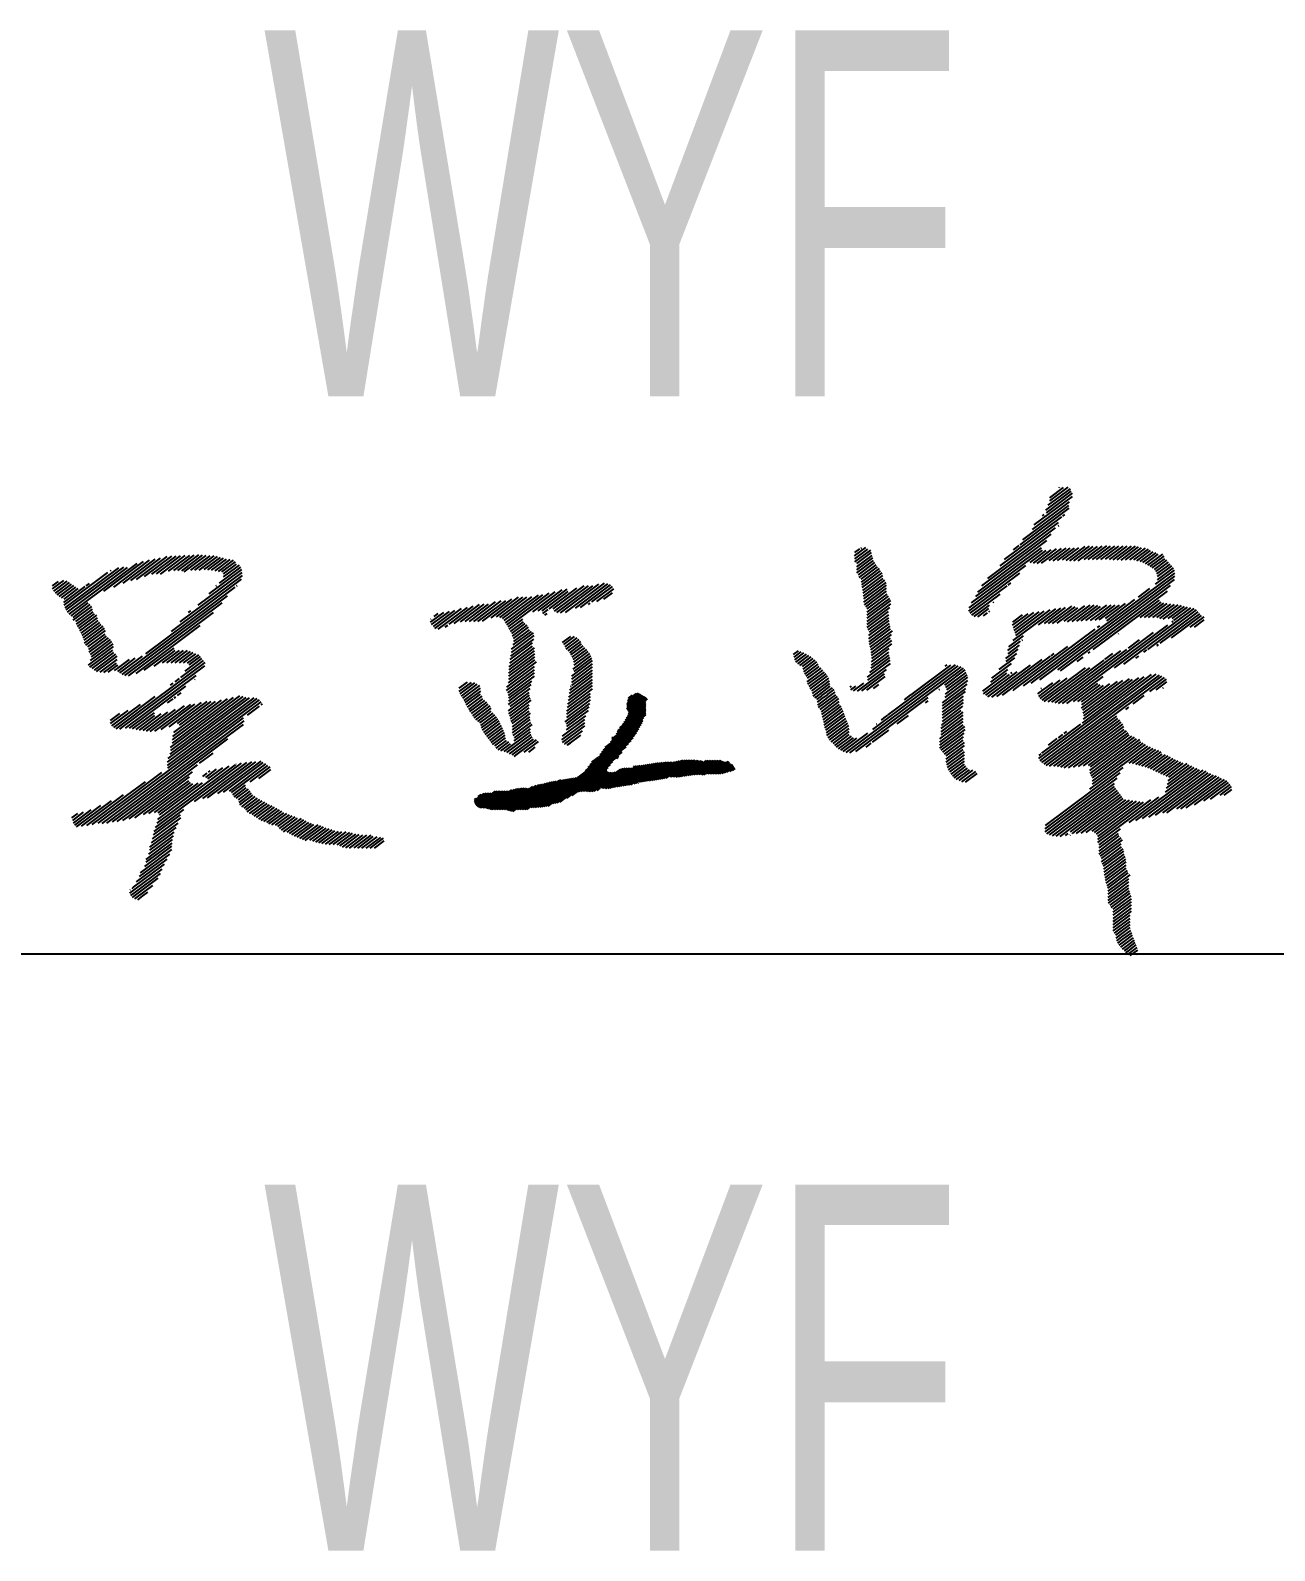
# Model space of a CAD drawing. Header units: millimetres. Extents: x -67 to 528, y -158 to 263.
# Drawn here: x 484.89 to 489.43, y 24.06 to 29.61 of the extents above; entities that cross this region are included whole.
import ezdxf

# ---------------------------------------------------------------- set-up
doc = ezdxf.new("R2010")
doc.units = ezdxf.units.MM
doc.styles.add('Arial Narrow', font='ARIALN.TTF', dxfattribs={"height": 0.2})

# ---------------------------------------------------------------- blocks, each defined once
blk = doc.blocks.new('Unknown-251777343-6200')
at = {"color": 7, "linetype": 'Continuous'}
blk.add_line((433.9535, 26.2356), (513.1357, 26.2356), dxfattribs=at)
blk = doc.blocks.new('Unknown-251777343-6202')
at = {"color": 3, "linetype": 'Continuous'}
for p, q in [((488.597, 27.8553), (488.6894, 27.9242)), ((488.6047, 27.8725), (488.6863, 27.9333)), ((488.6115, 27.9003), (488.6614, 27.9375)), ((488.6117, 27.889), (488.678, 27.9385)), ((488.645, 27.9367), (488.6471, 27.9382)), ((488.5026, 27.728), (488.6821, 27.8618)), ((488.5125, 27.7468), (488.681, 27.8724)), ((488.548, 27.7846), (488.6826, 27.885)), ((488.5545, 27.8009), (488.6935, 27.9044)), ((488.599, 27.8454), (488.6941, 27.9163)), ((488.4301, 27.6512), (488.6434, 27.8102)), ((488.4459, 27.6744), (488.6552, 27.8303)), ((488.5846, 27.8347), (488.5909, 27.8394)), ((488.6585, 27.8328), (488.6662, 27.8385)), ((488.3635, 27.5788), (488.616, 27.767)), ((488.3846, 27.6059), (488.6325, 27.7906)), ((488.6417, 27.7975), (488.6442, 27.7994)), ((487.8981, 27.6876), (487.939, 27.7181)), ((487.8989, 27.6769), (487.9463, 27.7121)), ((487.8997, 27.6661), (487.9578, 27.7093)), ((487.8999, 27.7004), (487.9175, 27.7135)), ((487.9066, 27.6598), (487.9603, 27.6998)), ((487.9208, 27.716), (487.9234, 27.7179)), ((488.3259, 27.5166), (488.5844, 27.7092)), ((488.3414, 27.5396), (488.5805, 27.7177)), ((488.348, 27.5559), (488.6002, 27.7438)), ((488.4789, 27.7104), (488.4992, 27.7255)), ((488.539, 27.664), (488.5977, 27.7078)), ((488.5514, 27.6619), (488.6168, 27.7106)), ((488.5651, 27.6607), (488.6359, 27.7135)), ((488.5811, 27.6613), (488.6534, 27.7151)), ((488.6092, 27.6708), (488.6705, 27.7165)), ((488.624, 27.6704), (488.6858, 27.7165)), ((488.6397, 27.6707), (488.7011, 27.7165)), ((488.658, 27.673), (488.7169, 27.7169)), ((488.6713, 27.6715), (488.7399, 27.7226)), ((488.6845, 27.6699), (488.7557, 27.723)), ((488.6989, 27.6693), (488.7701, 27.7224)), ((488.7153, 27.6701), (488.7853, 27.7223)), ((488.7361, 27.6742), (488.802, 27.7233)), ((488.7514, 27.6742), (488.8194, 27.7249)), ((488.7666, 27.6742), (488.8334, 27.7239)), ((488.7819, 27.6742), (488.8481, 27.7235)), ((488.7972, 27.6742), (488.8634, 27.7235)), ((488.8148, 27.676), (488.8787, 27.7235)), ((488.8288, 27.6749), (488.894, 27.7235)), ((488.8427, 27.6739), (488.9093, 27.7235)), ((488.8568, 27.673), (488.9246, 27.7235)), ((488.8717, 27.6728), (488.9356, 27.7204)), ((488.8876, 27.6732), (488.9463, 27.717)), ((488.9037, 27.6738), (488.9608, 27.7164)), ((488.9181, 27.6732), (488.9711, 27.7127)), ((488.9295, 27.6703), (488.9789, 27.7071)), ((488.941, 27.6674), (488.9885, 27.7029)), ((488.9512, 27.6637), (488.9993, 27.6995)), ((485.0155, 27.4987), (485.2114, 27.6447)), ((485.0197, 27.4904), (485.2295, 27.6468)), ((485.0246, 27.4827), (485.2438, 27.646)), ((485.0304, 27.4756), (485.2783, 27.6603)), ((485.1571, 27.5587), (485.3024, 27.6669)), ((485.1932, 27.5742), (485.3242, 27.6718)), ((485.2278, 27.5885), (485.3444, 27.6754)), ((485.2555, 27.5978), (485.3645, 27.679)), ((485.2761, 27.6018), (485.3888, 27.6858)), ((485.3061, 27.6127), (485.4053, 27.6866)), ((485.3322, 27.6208), (485.4209, 27.6869)), ((485.3498, 27.6225), (485.4375, 27.6879)), ((485.3638, 27.6216), (485.4541, 27.6888)), ((485.3937, 27.6325), (485.4706, 27.6898)), ((485.4124, 27.635), (485.4872, 27.6907)), ((485.4273, 27.6347), (485.5037, 27.6917)), ((485.4413, 27.6338), (485.5177, 27.6907)), ((485.4507, 27.6293), (485.5312, 27.6893)), ((485.4741, 27.6354), (485.5454, 27.6885)), ((485.4894, 27.6354), (485.5605, 27.6884)), ((485.5047, 27.6354), (485.5722, 27.6857)), ((485.5235, 27.638), (485.5827, 27.6822)), ((485.537, 27.6367), (485.5937, 27.679)), ((485.5504, 27.6353), (485.6054, 27.6763)), ((485.5633, 27.6336), (485.6187, 27.6748)), ((485.5758, 27.6315), (485.6301, 27.672)), ((485.5792, 27.5884), (485.6572, 27.6465)), ((485.5883, 27.6294), (485.6381, 27.6665)), ((485.594, 27.6109), (485.6524, 27.6544)), ((485.5945, 27.6226), (485.6412, 27.6574)), ((487.9066, 27.6484), (487.9621, 27.6898)), ((487.9066, 27.637), (487.9646, 27.6802)), ((487.9066, 27.6256), (487.968, 27.6713)), ((487.913, 27.619), (487.9727, 27.6635)), ((487.915, 27.6091), (487.9775, 27.6557)), ((487.9219, 27.6028), (487.9823, 27.6478)), ((487.9233, 27.5925), (487.9889, 27.6414)), ((488.3163, 27.4981), (488.5243, 27.6531)), ((488.9606, 27.6593), (489.0075, 27.6942)), ((488.9691, 27.6542), (489.0234, 27.6947)), ((488.9775, 27.6491), (489.0289, 27.6874)), ((488.9856, 27.6438), (489.0308, 27.6774)), ((488.9931, 27.638), (489.0388, 27.672)), ((488.9984, 27.6305), (489.045, 27.6652)), ((489.0021, 27.6219), (489.0507, 27.6581)), ((489.0041, 27.6006), (489.0624, 27.644)), ((489.0043, 27.6121), (489.057, 27.6514)), ((484.9698, 27.5785), (484.9913, 27.5946)), ((484.9699, 27.5672), (485.0106, 27.5976)), ((484.9742, 27.559), (485.0234, 27.5957)), ((484.9804, 27.5523), (485.0313, 27.5902)), ((484.9861, 27.5452), (485.0393, 27.5848)), ((485.0122, 27.5076), (485.1722, 27.6269)), ((485.0928, 27.5791), (485.1041, 27.5875)), ((485.1809, 27.6333), (485.1837, 27.6354)), ((485.4037, 27.4121), (485.6592, 27.6025)), ((485.4354, 27.4471), (485.6629, 27.6166)), ((485.5017, 27.5079), (485.6624, 27.6277)), ((485.5414, 27.5489), (485.6611, 27.6381)), ((486.8247, 27.48), (486.9645, 27.5842)), ((486.8422, 27.4817), (486.985, 27.5881)), ((486.8787, 27.4975), (486.9974, 27.586)), ((487.9248, 27.5822), (487.9932, 27.6332)), ((487.9263, 27.572), (487.9991, 27.6262)), ((487.9279, 27.5617), (488.0017, 27.6168)), ((487.9294, 27.5515), (488.0024, 27.6059)), ((487.9309, 27.5412), (488.0086, 27.5991)), ((487.9325, 27.531), (488.0131, 27.5911)), ((488.3161, 27.4866), (488.5014, 27.6246)), ((488.4588, 27.5815), (488.4691, 27.5892)), ((488.5152, 27.2134), (489.0677, 27.6252)), ((488.5428, 27.2227), (489.0677, 27.6138)), ((488.5753, 27.2355), (489.0667, 27.6017)), ((488.9975, 27.5843), (489.0661, 27.6354)), ((484.9937, 27.5394), (485.0472, 27.5792)), ((485.003, 27.535), (485.055, 27.5737)), ((485.0109, 27.5181), (485.0887, 27.5761)), ((485.0123, 27.5305), (485.0638, 27.5689)), ((485.224, 27.2554), (485.6085, 27.542)), ((485.3098, 27.3307), (485.6361, 27.5739)), ((485.5658, 27.5785), (485.568, 27.5801)), ((485.642, 27.5783), (485.6442, 27.5799)), ((486.5399, 27.45), (486.647, 27.5299)), ((486.5709, 27.4618), (486.6715, 27.5368)), ((486.5903, 27.4649), (486.6868, 27.5368)), ((486.6027, 27.4627), (486.7021, 27.5368)), ((486.6133, 27.4592), (486.7196, 27.5384)), ((486.6183, 27.4516), (486.7436, 27.5449)), ((486.6234, 27.444), (486.7597, 27.5455)), ((486.6285, 27.4363), (486.7835, 27.5519)), ((486.6332, 27.4285), (486.8056, 27.5569)), ((486.7233, 27.4842), (486.8303, 27.5639)), ((486.7429, 27.4874), (486.8487, 27.5663)), ((486.7582, 27.4874), (486.8526, 27.5578)), ((486.7829, 27.4945), (486.8844, 27.5701)), ((486.7982, 27.4945), (486.9107, 27.5783)), ((486.8023, 27.4861), (486.927, 27.5791)), ((486.8106, 27.4809), (486.9423, 27.5791)), ((486.8972, 27.4999), (487.007, 27.5817)), ((486.939, 27.5196), (487.0148, 27.5761)), ((486.9572, 27.5218), (487.019, 27.5679)), ((486.9827, 27.5295), (487.0147, 27.5533)), ((487.9323, 27.5195), (488.0154, 27.5814)), ((487.9341, 27.5094), (488.0154, 27.57)), ((487.939, 27.5017), (488.0154, 27.5586)), ((487.9445, 27.4944), (488.017, 27.5484)), ((487.9445, 27.483), (488.0221, 27.5408)), ((487.9445, 27.4716), (488.0267, 27.5329)), ((488.3207, 27.4786), (488.4552, 27.5788)), ((488.3271, 27.4719), (488.4296, 27.5484)), ((488.64, 27.2723), (489.0524, 27.5796)), ((488.6499, 27.2683), (489.0405, 27.5593)), ((488.9345, 27.5373), (488.9768, 27.5688)), ((485.0374, 27.4695), (485.1004, 27.5164)), ((485.0447, 27.4635), (485.1072, 27.5101)), ((485.0455, 27.4527), (485.1134, 27.5033)), ((485.055, 27.4484), (485.1161, 27.4939)), ((485.0569, 27.4384), (485.118, 27.484)), ((485.0605, 27.4297), (485.1229, 27.4762)), ((485.2334, 27.251), (485.5892, 27.5162)), ((485.4658, 27.4811), (485.4749, 27.4879)), ((485.5329, 27.4628), (485.5572, 27.4809)), ((486.3504, 27.4455), (486.3983, 27.4812)), ((486.3541, 27.4369), (486.4187, 27.4851)), ((486.3602, 27.4301), (486.4385, 27.4884)), ((486.3638, 27.4669), (486.378, 27.4775)), ((486.3658, 27.4228), (486.4634, 27.4956)), ((486.3778, 27.4204), (486.4846, 27.5)), ((486.4177, 27.4387), (486.5061, 27.5046)), ((486.436, 27.441), (486.5288, 27.5101)), ((486.4598, 27.4473), (486.5461, 27.5117)), ((486.4769, 27.4487), (486.5618, 27.512)), ((486.4922, 27.4487), (486.5876, 27.5198)), ((486.5075, 27.4487), (486.6078, 27.5234)), ((486.5227, 27.4487), (486.6244, 27.5244)), ((486.7602, 27.4776), (486.7791, 27.4916)), ((486.7673, 27.4715), (486.7755, 27.4776)), ((486.9269, 27.5107), (486.9324, 27.5148)), ((487.9445, 27.4602), (488.0309, 27.5246)), ((487.9445, 27.4488), (488.0305, 27.5129)), ((487.9445, 27.4374), (488.027, 27.499)), ((487.9445, 27.426), (488.0226, 27.4843)), ((487.9484, 27.4176), (488.0231, 27.4733)), ((488.3348, 27.4663), (488.3913, 27.5084)), ((488.3486, 27.4652), (488.3891, 27.4954)), ((488.3687, 27.4688), (488.3838, 27.4801)), ((488.389, 27.4839), (488.3925, 27.4865)), ((488.4043, 27.5181), (488.4065, 27.5197)), ((488.4756, 27.4345), (488.5324, 27.4769)), ((488.4772, 27.3788), (488.6329, 27.4948)), ((488.4781, 27.425), (488.5528, 27.4807)), ((488.4807, 27.4155), (488.5718, 27.4835)), ((488.4847, 27.4071), (488.591, 27.4864)), ((488.4869, 27.3974), (488.6123, 27.4909)), ((488.5704, 27.4368), (488.6511, 27.497)), ((488.592, 27.4415), (488.6689, 27.4989)), ((488.6063, 27.4408), (488.6919, 27.5046)), ((488.6211, 27.4405), (488.7037, 27.502)), ((488.6386, 27.4421), (488.7134, 27.4979)), ((488.6631, 27.449), (488.7395, 27.5059)), ((488.6763, 27.4474), (488.7581, 27.5084)), ((488.693, 27.4485), (488.7729, 27.508)), ((488.7096, 27.4495), (488.7865, 27.5067)), ((488.7263, 27.4505), (488.7961, 27.5026)), ((488.743, 27.4516), (488.8195, 27.5086)), ((488.7597, 27.4526), (488.8348, 27.5086)), ((488.7763, 27.4536), (488.8501, 27.5086)), ((488.792, 27.4539), (488.8654, 27.5086)), ((488.8145, 27.4593), (488.8882, 27.5142)), ((488.819, 27.4512), (488.9223, 27.5282)), ((488.8206, 27.3841), (489.0117, 27.5265)), ((488.848, 27.2792), (489.1379, 27.4953)), ((488.8815, 27.2928), (489.1473, 27.4909)), ((488.9415, 27.4628), (489.0174, 27.5194)), ((488.9567, 27.4628), (489.0273, 27.5153)), ((488.9687, 27.3464), (489.1534, 27.4841)), ((488.972, 27.4628), (489.0403, 27.5137)), ((488.9873, 27.4628), (489.0534, 27.512)), ((489.0026, 27.4628), (489.0664, 27.5103)), ((489.0132, 27.4593), (489.0795, 27.5087)), ((489.0145, 27.3691), (489.1585, 27.4765)), ((489.025, 27.4567), (489.0925, 27.507)), ((489.0438, 27.4593), (489.1031, 27.5035)), ((489.0584, 27.4588), (489.1141, 27.5003)), ((489.0639, 27.4515), (489.1264, 27.4981)), ((485.0657, 27.4222), (485.1312, 27.471)), ((485.0699, 27.4139), (485.1333, 27.4612)), ((485.0739, 27.4055), (485.1367, 27.4524)), ((485.0778, 27.3971), (485.142, 27.4449)), ((485.0817, 27.3886), (485.1476, 27.4377)), ((485.0856, 27.3801), (485.1545, 27.4314)), ((485.0867, 27.3695), (485.16, 27.4241)), ((485.2476, 27.2502), (485.5326, 27.4626)), ((485.2745, 27.2589), (485.5089, 27.4335)), ((486.3507, 27.4572), (486.3517, 27.4579)), ((486.4037, 27.4283), (486.4131, 27.4353)), ((486.6377, 27.4204), (486.6867, 27.4569)), ((486.642, 27.4122), (486.6896, 27.4477)), ((486.6463, 27.404), (486.6958, 27.441)), ((486.6498, 27.3953), (486.7029, 27.4349)), ((486.6525, 27.3859), (486.7079, 27.4272)), ((486.6538, 27.3754), (486.711, 27.4181)), ((487.9507, 27.3851), (488.0261, 27.4413)), ((487.951, 27.3967), (488.0247, 27.4516)), ((487.9514, 27.3742), (488.0278, 27.4312)), ((487.9532, 27.3642), (488.0295, 27.4211)), ((487.9533, 27.4098), (488.0236, 27.4622)), ((488.4758, 27.4461), (488.5111, 27.4724)), ((488.4813, 27.1996), (488.7771, 27.42)), ((488.6581, 27.1491), (489.042, 27.4352)), ((488.7859, 27.4266), (488.7941, 27.4327)), ((489.0557, 27.3884), (489.1655, 27.4703)), ((489.0573, 27.4466), (489.0616, 27.4498)), ((489.1234, 27.4275), (489.1746, 27.4657)), ((489.139, 27.4277), (489.1745, 27.4542)), ((485.0917, 27.3618), (485.163, 27.415)), ((485.099, 27.3559), (485.1615, 27.4025)), ((485.1019, 27.3467), (485.1673, 27.3954)), ((485.1036, 27.3365), (485.1741, 27.3891)), ((485.1078, 27.3283), (485.1809, 27.3828)), ((485.1078, 27.3055), (485.1905, 27.3672)), ((485.1117, 27.3198), (485.1863, 27.3754)), ((486.6413, 27.3092), (486.7229, 27.37)), ((486.6434, 27.3222), (486.727, 27.3844)), ((486.6456, 27.3352), (486.7284, 27.3969)), ((486.646, 27.3469), (486.7263, 27.4067)), ((486.652, 27.3627), (486.7186, 27.4124)), ((486.8316, 27.3713), (486.8621, 27.394)), ((486.8368, 27.3638), (486.8761, 27.3931)), ((486.8416, 27.3559), (486.8859, 27.389)), ((486.8453, 27.3473), (486.8923, 27.3823)), ((486.8522, 27.3411), (486.8987, 27.3757)), ((486.8585, 27.3344), (486.9014, 27.3664)), ((487.9556, 27.3546), (488.0364, 27.4148)), ((487.9577, 27.3448), (488.0333, 27.4011)), ((487.9593, 27.3345), (488.0299, 27.3872)), ((487.9601, 27.3238), (488.0346, 27.3793)), ((487.9609, 27.313), (488.034, 27.3674)), ((488.4585, 27.3421), (488.5043, 27.3762)), ((488.4621, 27.3561), (488.5157, 27.3961)), ((488.5091, 27.3798), (488.5112, 27.3814)), ((488.6428, 27.1491), (488.99, 27.4078)), ((488.7701, 27.3465), (488.8203, 27.3839)), ((488.8619, 27.4035), (488.8636, 27.4047)), ((488.8986, 27.3511), (488.9392, 27.3813)), ((489.0025, 27.3602), (489.0079, 27.3642)), ((485.101, 27.289), (485.1923, 27.3571)), ((485.1064, 27.2817), (485.19, 27.344)), ((485.1145, 27.2763), (485.1941, 27.3356)), ((485.1225, 27.2709), (485.2008, 27.3293)), ((485.1305, 27.2655), (485.2061, 27.3218)), ((485.1431, 27.2635), (485.2054, 27.3099)), ((485.2066, 27.2766), (485.2509, 27.3096)), ((485.208, 27.2662), (485.272, 27.3139)), ((485.216, 27.2608), (485.2977, 27.3217)), ((485.3049, 27.2702), (485.4136, 27.3511)), ((485.3409, 27.2856), (485.4179, 27.343)), ((485.3717, 27.2971), (485.4332, 27.343)), ((485.387, 27.2971), (485.4485, 27.343)), ((485.4023, 27.2971), (485.463, 27.3424)), ((485.4176, 27.2971), (485.473, 27.3384)), ((485.4328, 27.2971), (485.4838, 27.3351)), ((485.4481, 27.2971), (485.4932, 27.3307)), ((485.4535, 27.267), (485.5151, 27.3129)), ((485.4622, 27.2962), (485.5037, 27.3272)), ((485.4688, 27.2898), (485.5094, 27.32)), ((486.6355, 27.2365), (486.7314, 27.308)), ((486.6359, 27.2483), (486.7309, 27.319)), ((486.6363, 27.2599), (486.7303, 27.33)), ((486.6366, 27.2715), (486.7297, 27.3409)), ((486.6369, 27.2831), (486.7292, 27.3519)), ((486.6391, 27.2962), (486.7226, 27.3584)), ((486.8628, 27.3262), (486.9075, 27.3595)), ((486.8671, 27.318), (486.9138, 27.3528)), ((486.8703, 27.2749), (486.9352, 27.3232)), ((486.8704, 27.3091), (486.9201, 27.3461)), ((486.8727, 27.2994), (486.9261, 27.3392)), ((486.8739, 27.2661), (486.9389, 27.3146)), ((486.8745, 27.2894), (486.9312, 27.3316)), ((487.6748, 27.3276), (487.6937, 27.3417)), ((487.6773, 27.3181), (487.7035, 27.3376)), ((487.6796, 27.3084), (487.7132, 27.3334)), ((487.684, 27.3003), (487.7229, 27.3292)), ((487.6911, 27.2942), (487.7319, 27.3246)), ((487.6981, 27.288), (487.7401, 27.3193)), ((487.7084, 27.2843), (487.7472, 27.3132)), ((487.7102, 27.2743), (487.7543, 27.3071)), ((487.9457, 27.2447), (488.0288, 27.3066)), ((487.9544, 27.2626), (488.0268, 27.3165)), ((487.9591, 27.2774), (488.0242, 27.326)), ((487.9596, 27.2893), (488.0231, 27.3365)), ((487.9604, 27.3012), (488.0248, 27.3492)), ((488.4268, 27.2729), (488.4836, 27.3152)), ((488.4508, 27.3136), (488.496, 27.3472)), ((488.4515, 27.3027), (488.491, 27.3321)), ((488.4587, 27.3309), (488.5001, 27.3617)), ((488.4701, 27.2254), (488.5833, 27.3098)), ((488.4738, 27.2168), (488.614, 27.3213)), ((488.4776, 27.2082), (488.6769, 27.3568)), ((488.6056, 27.1555), (488.8098, 27.3077)), ((488.6159, 27.3227), (488.6273, 27.3312)), ((488.619, 27.1541), (488.8702, 27.3413)), ((488.6306, 27.1514), (488.8919, 27.3461)), ((488.7112, 27.3026), (488.7329, 27.3187)), ((488.7512, 27.3324), (488.7585, 27.3379)), ((488.8117, 27.3091), (488.841, 27.331)), ((488.9256, 27.3143), (488.9362, 27.3222)), ((488.9547, 27.3359), (488.966, 27.3444)), ((485.1565, 27.262), (485.203, 27.2967)), ((485.1728, 27.2628), (485.2058, 27.2874)), ((485.1963, 27.2689), (485.2066, 27.2766)), ((485.2058, 27.2874), (485.2085, 27.2894)), ((485.2218, 27.0716), (485.5266, 27.2987)), ((485.2226, 27.0608), (485.526, 27.2869)), ((485.2356, 27.059), (485.4943, 27.2518)), ((485.4378, 27.2439), (485.5209, 27.3058)), ((486.6273, 27.1962), (486.7291, 27.2721)), ((486.6285, 27.2085), (486.7291, 27.2835)), ((486.6319, 27.1883), (486.7291, 27.2607)), ((486.6349, 27.2247), (486.7372, 27.3009)), ((486.8591, 27.1981), (486.9419, 27.2598)), ((486.8662, 27.249), (486.9419, 27.3054)), ((486.8662, 27.2376), (486.9419, 27.294)), ((486.8662, 27.2262), (486.9419, 27.2826)), ((486.8662, 27.2149), (486.9419, 27.2712)), ((487.7126, 27.2647), (487.761, 27.3007)), ((487.7166, 27.2562), (487.765, 27.2923)), ((487.7217, 27.2486), (487.7696, 27.2843)), ((487.7252, 27.2285), (487.782, 27.2708)), ((487.7268, 27.241), (487.7767, 27.2782)), ((487.7278, 27.219), (487.7881, 27.2639)), ((487.7327, 27.2112), (487.7942, 27.2571)), ((487.9089, 27.1945), (488.015, 27.2735)), ((487.9246, 27.1948), (488.0079, 27.2569)), ((487.947, 27.2343), (488.0291, 27.2955)), ((488.014, 27.0906), (488.2764, 27.2861)), ((488.0211, 27.1073), (488.2665, 27.2902)), ((488.0212, 27.0846), (488.2875, 27.283)), ((488.0284, 27.0785), (488.2959, 27.2779)), ((488.105, 27.1812), (488.2503, 27.2894)), ((488.2283, 27.2161), (488.3025, 27.2714)), ((488.2288, 27.2848), (488.2367, 27.2907)), ((488.2318, 27.2073), (488.306, 27.2626)), ((488.2355, 27.1987), (488.3094, 27.2538)), ((488.3662, 27.1936), (488.4544, 27.2593)), ((488.3686, 27.1839), (488.4589, 27.2512)), ((488.3954, 27.2268), (488.4583, 27.2736)), ((488.4001, 27.2416), (488.4711, 27.2945)), ((488.4589, 27.2512), (488.4637, 27.2549)), ((488.4626, 27.2426), (488.4922, 27.2647)), ((488.4664, 27.234), (488.5404, 27.2892)), ((488.4694, 27.2591), (488.4739, 27.2625)), ((488.5829, 27.1614), (488.7411, 27.2793)), ((488.5862, 26.9589), (488.9826, 27.2543)), ((488.59, 26.9503), (488.9995, 27.2555)), ((488.5911, 27.1561), (488.7568, 27.2796)), ((488.5937, 26.9417), (489.0115, 27.253)), ((485.2502, 27.0585), (485.4562, 27.212)), ((485.4006, 27.2162), (485.41, 27.2232)), ((485.4174, 27.2287), (485.433, 27.2403)), ((485.4898, 27.2371), (485.4901, 27.2373)), ((486.4547, 27.1929), (486.4991, 27.226)), ((486.4548, 27.2044), (486.485, 27.2269)), ((486.4576, 27.1837), (486.5116, 27.2239)), ((486.4626, 27.176), (486.5205, 27.2192)), ((486.4678, 27.1685), (486.5297, 27.2146)), ((486.4689, 27.2263), (486.4694, 27.2267)), ((486.4722, 27.1604), (486.532, 27.205)), ((486.6341, 27.1786), (486.7291, 27.2493)), ((486.6348, 27.1449), (486.7139, 27.2038)), ((486.636, 27.1686), (486.7195, 27.2308)), ((486.6361, 27.1573), (486.7176, 27.218)), ((486.8495, 27.1341), (486.9419, 27.2029)), ((486.8514, 27.1469), (486.9419, 27.2143)), ((486.8534, 27.1597), (486.9419, 27.2257)), ((486.8553, 27.1725), (486.9419, 27.2371)), ((486.8572, 27.1853), (486.9419, 27.2485)), ((486.861, 27.211), (486.8629, 27.2123)), ((487.7367, 27.2029), (487.7995, 27.2496)), ((487.742, 27.1955), (487.8038, 27.2415)), ((487.7445, 27.1859), (487.8062, 27.2318)), ((487.7467, 27.1761), (487.8083, 27.2221)), ((487.759, 27.1739), (487.8097, 27.2117)), ((487.7794, 27.1778), (487.8174, 27.2061)), ((487.7998, 27.1816), (487.8242, 27.1997)), ((487.8819, 27.2086), (487.8873, 27.2126)), ((487.8845, 27.1991), (487.9026, 27.2126)), ((487.8941, 27.1948), (487.9321, 27.2232)), ((487.9434, 27.1975), (488.0104, 27.2473)), ((487.967, 27.2037), (487.9865, 27.2181)), ((488.2061, 27.1995), (488.2087, 27.2015)), ((488.2188, 27.152), (488.3096, 27.2197)), ((488.2188, 27.1407), (488.3041, 27.2042)), ((488.2286, 27.1708), (488.3124, 27.2332)), ((488.2306, 27.1836), (488.3124, 27.2446)), ((488.3775, 27.1792), (488.4626, 27.2426)), ((488.3854, 27.1737), (488.4664, 27.234)), ((488.3992, 27.1726), (488.4701, 27.2254)), ((488.4175, 27.1748), (488.4738, 27.2168)), ((488.4382, 27.1789), (488.4776, 27.2082)), ((488.4777, 27.1969), (488.4813, 27.1996)), ((488.5677, 27.1842), (488.6223, 27.2249)), ((488.5706, 27.175), (488.6495, 27.2338)), ((488.5755, 27.1673), (488.6747, 27.2412)), ((488.5782, 27.2035), (488.5809, 27.2055)), ((488.5975, 26.9331), (489.0209, 27.2486)), ((488.6012, 26.9245), (489.0295, 27.2436)), ((488.6734, 27.1491), (488.8061, 27.248)), ((488.6983, 27.1563), (488.7866, 27.2221)), ((488.714, 27.1566), (488.7946, 27.2166)), ((488.7265, 27.1545), (488.8071, 27.2146)), ((488.7275, 27.1325), (488.8582, 27.2299)), ((488.7277, 27.144), (488.8307, 27.2208)), ((488.7302, 27.0775), (488.9563, 27.246)), ((488.7319, 27.1244), (488.8774, 27.2328)), ((488.7336, 27.1143), (488.9017, 27.2395)), ((488.7341, 27.0918), (488.9364, 27.2426)), ((488.7352, 27.1041), (488.9137, 27.2371)), ((488.9766, 27.1929), (489.0368, 27.2377)), ((489.0001, 27.199), (489.0385, 27.2276)), ((489.0234, 27.2049), (489.0259, 27.2068)), ((485.2202, 27.0931), (485.2906, 27.1456)), ((485.221, 27.0823), (485.3449, 27.1747)), ((485.2426, 26.7909), (485.7315, 27.1552)), ((485.3437, 27.0485), (485.4743, 27.1458)), ((485.3668, 27.0543), (485.4899, 27.146)), ((485.3891, 26.9229), (485.7174, 27.1675)), ((485.3894, 26.9344), (485.7054, 27.1699)), ((485.3901, 27.1514), (485.4096, 27.1659)), ((485.3903, 26.9123), (485.7255, 27.1621)), ((485.3923, 26.948), (485.6893, 27.1693)), ((485.3953, 27.0641), (485.5136, 27.1523)), ((485.3989, 26.9643), (485.6766, 27.1712)), ((485.4008, 26.9885), (485.6535, 27.1768)), ((485.402, 26.978), (485.6653, 27.1742)), ((485.4073, 27.0047), (485.63, 27.1707)), ((485.4079, 27.0166), (485.6088, 27.1663)), ((485.4091, 27.0289), (485.5862, 27.1608)), ((485.4124, 27.0427), (485.5647, 27.1562)), ((485.4141, 27.1693), (485.4204, 27.1739)), ((485.4255, 27.1778), (485.4393, 27.188)), ((485.4257, 27.0754), (485.5341, 27.1562)), ((485.4334, 27.0698), (485.5494, 27.1562)), ((485.7319, 27.1441), (485.736, 27.1472)), ((486.4763, 27.1521), (486.5332, 27.1945)), ((486.4804, 27.1438), (486.533, 27.183)), ((486.4847, 27.1356), (486.5381, 27.1753)), ((486.4893, 27.1276), (486.5409, 27.166)), ((486.494, 27.1197), (486.5483, 27.1602)), ((486.499, 27.1121), (486.5552, 27.1539)), ((486.504, 27.1044), (486.561, 27.1469)), ((486.5089, 27.0967), (486.5672, 27.1401)), ((486.6346, 27.122), (486.7112, 27.179)), ((486.6353, 27.1111), (486.7135, 27.1694)), ((486.6398, 27.1031), (486.718, 27.1613)), ((486.6402, 27.1375), (486.7102, 27.1897)), ((486.6416, 27.093), (486.7102, 27.1441)), ((486.8411, 27.0823), (486.9313, 27.1494)), ((486.8473, 27.1096), (486.9344, 27.1745)), ((486.8473, 27.0982), (486.9335, 27.1625)), ((486.8476, 27.1213), (486.9341, 27.1857)), ((487.0617, 27.0882), (487.1358, 27.1434)), ((487.0659, 27.0958), (487.1358, 27.1479)), ((487.0672, 27.1282), (487.1299, 27.1749)), ((487.0675, 27.1329), (487.1265, 27.1769)), ((487.0678, 27.1376), (487.1231, 27.1788)), ((487.068, 27.1423), (487.1197, 27.1808)), ((487.0683, 27.147), (487.1163, 27.1827)), ((487.0691, 27.152), (487.1129, 27.1847)), ((487.0692, 27.1252), (487.1334, 27.173)), ((487.0701, 27.1573), (487.1096, 27.1867)), ((487.0701, 27.1034), (487.1358, 27.1524)), ((487.0713, 27.1223), (487.1368, 27.1711)), ((487.0715, 27.1628), (487.1022, 27.1856)), ((487.0726, 27.1098), (487.1358, 27.1569)), ((487.0729, 27.1683), (487.0879, 27.1795)), ((487.0729, 27.119), (487.1399, 27.1689)), ((487.0737, 27.1151), (487.1418, 27.1658)), ((487.7534, 27.1697), (487.7579, 27.1731)), ((487.7579, 27.1731), (487.759, 27.1739)), ((487.7611, 27.1641), (487.7785, 27.177)), ((487.7631, 27.1542), (487.7802, 27.1669)), ((487.764, 27.1435), (487.8052, 27.1742)), ((487.7672, 27.1345), (487.8298, 27.1811)), ((487.7722, 27.1268), (487.8366, 27.1748)), ((487.777, 27.119), (487.8413, 27.1669)), ((487.7785, 27.177), (487.7794, 27.1778)), ((487.7791, 27.1092), (487.8425, 27.1564)), ((487.7802, 27.1669), (487.7991, 27.181)), ((487.7812, 27.0994), (487.8436, 27.1458)), ((487.7991, 27.181), (487.7998, 27.1816)), ((487.8052, 27.1742), (487.8197, 27.185)), ((487.8197, 27.185), (487.8203, 27.1854)), ((487.8203, 27.1854), (487.8269, 27.1904)), ((488.0356, 27.0725), (488.1671, 27.1705)), ((488.0804, 27.1628), (488.1036, 27.1801)), ((488.1572, 27.1517), (488.1666, 27.1587)), ((488.2188, 27.1293), (488.3036, 27.1925)), ((488.2188, 27.1179), (488.2957, 27.1752)), ((488.2188, 27.1065), (488.2955, 27.1637)), ((488.2188, 27.0951), (488.296, 27.1527)), ((488.9155, 27.1473), (488.9562, 27.1776)), ((485.1814, 27.0756), (485.2194, 27.1039)), ((485.1818, 27.0873), (485.2153, 27.1122)), ((485.1863, 27.0679), (485.2202, 27.0931)), ((485.2194, 27.1039), (485.2457, 27.1235)), ((485.2434, 26.7801), (485.6676, 27.0962)), ((485.2442, 26.7693), (485.6695, 27.0862)), ((485.2621, 27.056), (485.3415, 27.1152)), ((485.2747, 27.054), (485.3434, 27.1052)), ((485.2875, 27.0521), (485.3666, 27.1111)), ((485.3002, 27.0502), (485.3904, 27.1174)), ((485.313, 27.0484), (485.4188, 27.1272)), ((485.326, 27.0467), (485.4511, 27.1399)), ((485.682, 27.1069), (485.7253, 27.1392)), ((486.5151, 27.0898), (486.5708, 27.1314)), ((486.5223, 27.0838), (486.5718, 27.1208)), ((486.5305, 27.0786), (486.5781, 27.1141)), ((486.5331, 27.0691), (486.5845, 27.1074)), ((486.5357, 27.0596), (486.5908, 27.1007)), ((486.5396, 27.0512), (486.596, 27.0932)), ((486.5446, 27.0435), (486.6011, 27.0856)), ((486.6438, 27.0833), (486.7102, 27.1327)), ((486.6485, 27.0754), (486.7102, 27.1213)), ((486.6487, 27.0641), (486.7144, 27.1131)), ((486.6487, 27.0527), (486.7131, 27.1007)), ((486.6487, 27.0414), (486.714, 27.09)), ((486.8323, 27.0301), (486.9133, 27.0904)), ((486.8459, 27.0744), (486.9291, 27.1364)), ((486.8469, 27.0524), (486.9166, 27.1043)), ((486.848, 27.0646), (486.9269, 27.1234)), ((486.9816, 26.9792), (487.1247, 27.0858)), ((486.9876, 26.9881), (487.1257, 27.0911)), ((487.008, 27.0079), (487.1285, 27.0976)), ((487.0129, 27.0205), (487.1358, 27.112)), ((487.0138, 27.0167), (487.1358, 27.1076)), ((487.0286, 27.0366), (487.1358, 27.1165)), ((487.0322, 27.0438), (487.1358, 27.121)), ((487.0339, 27.0495), (487.1358, 27.1255)), ((487.0416, 27.0598), (487.1358, 27.13)), ((487.0505, 27.0709), (487.1358, 27.1345)), ((487.0568, 27.0801), (487.1358, 27.1389)), ((487.7834, 27.0896), (487.8495, 27.1389)), ((487.7856, 27.0798), (487.8534, 27.1304)), ((487.7878, 27.0701), (487.8571, 27.1217)), ((487.7901, 27.0604), (487.8602, 27.1127)), ((487.794, 27.0519), (487.863, 27.1034)), ((487.7957, 27.0418), (487.8665, 27.0946)), ((487.7975, 27.0318), (487.8704, 27.0861)), ((487.9653, 27.0543), (488.014, 27.0906)), ((487.9961, 27.0887), (488.0068, 27.0966)), ((488.0068, 27.0966), (488.02, 27.1065)), ((488.0536, 27.0745), (488.0947, 27.1051)), ((488.214, 27.0574), (488.2944, 27.1173)), ((488.214, 27.046), (488.2944, 27.1059)), ((488.214, 27.0346), (488.2944, 27.0945)), ((488.2188, 27.0837), (488.2939, 27.1397)), ((488.2188, 27.0723), (488.2873, 27.1234)), ((488.6106, 26.9201), (488.8555, 27.1026)), ((488.626, 26.9202), (488.8598, 27.0944)), ((488.6397, 26.919), (488.8672, 27.0885)), ((488.889, 27.1276), (488.8998, 27.1356)), ((485.1935, 27.0618), (485.221, 27.0823)), ((485.2019, 27.0567), (485.2218, 27.0716)), ((485.215, 27.0551), (485.2226, 27.0608)), ((485.245, 26.7585), (485.6487, 27.0593)), ((485.6489, 27.0595), (485.6665, 27.0726)), ((486.5497, 27.0359), (486.6048, 27.077)), ((486.555, 27.0285), (486.6085, 27.0684)), ((486.5604, 27.0211), (486.6122, 27.0598)), ((486.5659, 27.0138), (486.6161, 27.0512)), ((486.5712, 27.0064), (486.6199, 27.0427)), ((486.5766, 26.999), (486.6228, 27.0334)), ((486.619, 26.9737), (486.7154, 27.0455)), ((486.629, 26.9697), (486.7171, 27.0354)), ((486.6517, 27.0322), (486.7161, 27.0802)), ((486.6559, 27.0125), (486.7149, 27.0566)), ((486.6561, 27.0241), (486.7205, 27.0721)), ((486.7435, 26.7704), (487.096, 27.0331)), ((486.8299, 27.0169), (486.913, 27.0788)), ((486.8321, 27.0072), (486.9131, 27.0676)), ((486.8405, 27.0021), (486.9045, 27.0497)), ((486.8609, 27.0059), (486.8982, 27.0336)), ((486.9154, 26.903), (487.1019, 27.0419)), ((486.9256, 26.9151), (487.1061, 27.0495)), ((486.9331, 26.9251), (487.1102, 27.0571)), ((486.9635, 26.9523), (487.1144, 27.0647)), ((486.9695, 26.9612), (487.1185, 27.0723)), ((486.9755, 26.9702), (487.1227, 27.0799)), ((487.8025, 27.0241), (487.8743, 27.0776)), ((487.8071, 27.0162), (487.8769, 27.0681)), ((487.8133, 27.0094), (487.8782, 27.0578)), ((487.8196, 27.0027), (487.8783, 27.0464)), ((487.8259, 26.996), (487.8792, 27.0357)), ((487.8327, 26.9896), (487.8869, 27.03)), ((487.8565, 26.9732), (487.9472, 27.0408)), ((487.8676, 26.9701), (488.0212, 27.0846)), ((487.8807, 26.9685), (488.0284, 27.0785)), ((487.9027, 26.9734), (488.0356, 27.0725)), ((487.9637, 27.0075), (488.0236, 27.0521)), ((487.9773, 27.0746), (487.978, 27.0751)), ((488.2093, 27.0197), (488.2944, 27.0831)), ((488.2093, 27.0083), (488.2944, 27.0717)), ((488.2093, 26.9969), (488.3004, 27.0648)), ((488.21, 26.986), (488.3016, 27.0543)), ((488.2151, 26.9785), (488.299, 27.041)), ((488.2157, 27.0701), (488.2177, 27.0715)), ((488.5825, 26.9675), (488.7244, 27.0732)), ((488.6424, 27.0235), (488.6592, 27.036)), ((488.6518, 26.9166), (488.8724, 27.081)), ((488.6633, 27.0391), (488.6732, 27.0465)), ((488.6636, 26.914), (488.8774, 27.0734)), ((488.6795, 26.9144), (488.8812, 27.0648)), ((488.6978, 26.9167), (488.8826, 27.0544)), ((488.7161, 26.919), (488.8907, 27.049)), ((488.7342, 26.9211), (488.8969, 27.0423)), ((488.7521, 26.923), (488.9011, 27.034)), ((488.7599, 26.9174), (488.9109, 27.03)), ((485.2458, 26.7477), (485.6104, 27.0194)), ((486.5852, 26.9941), (486.6241, 27.0231)), ((486.5892, 26.9856), (486.6271, 27.0139)), ((486.5964, 26.9796), (486.6353, 27.0086)), ((486.6067, 26.9759), (486.6421, 27.0023)), ((486.6378, 26.9649), (486.7207, 27.0267)), ((486.6486, 26.9615), (486.7255, 27.0189)), ((486.6664, 26.9634), (486.7368, 27.0159)), ((486.692, 26.9711), (486.7441, 27.0099)), ((486.7083, 26.9719), (486.7324, 26.9898)), ((486.7504, 26.771), (487.09, 27.0241)), ((486.7573, 26.7717), (487.082, 27.0136)), ((486.7647, 26.7727), (487.073, 27.0025)), ((486.772, 26.7737), (487.064, 26.9913)), ((486.7794, 26.7747), (487.0488, 26.9755)), ((486.8397, 27.0015), (486.8405, 27.0021)), ((486.8488, 26.9968), (486.8517, 26.999)), ((486.8517, 26.999), (486.8609, 27.0059)), ((487.0128, 27.0248), (487.0155, 27.0269)), ((487.8402, 26.9838), (487.8939, 27.0238)), ((487.8484, 26.9785), (487.9071, 27.0223)), ((487.9403, 26.9901), (487.9587, 27.0038)), ((488.2209, 26.9714), (488.2965, 27.0277)), ((488.2263, 26.964), (488.2952, 27.0154)), ((488.233, 26.9576), (488.2994, 27.0071)), ((488.233, 26.9462), (488.2998, 26.996)), ((488.233, 26.9348), (488.2954, 26.9813)), ((488.606, 26.9964), (488.6386, 27.0206)), ((488.7572, 26.904), (488.9203, 27.0255)), ((488.7577, 26.8361), (488.9693, 26.9937)), ((488.7588, 26.8938), (488.9273, 27.0194)), ((488.7625, 26.8852), (488.9395, 27.0171)), ((488.7673, 26.8774), (488.9439, 27.009)), ((488.7673, 26.866), (488.9523, 27.0039)), ((488.7673, 26.8546), (488.9607, 26.9988)), ((488.9005, 26.9311), (488.9786, 26.9893)), ((488.9138, 26.9296), (488.9885, 26.9853)), ((488.9251, 26.9266), (488.9988, 26.9816)), ((488.9364, 26.9237), (489.0092, 26.9779)), ((485.2466, 26.7369), (485.4988, 26.9248)), ((485.3453, 26.6965), (485.6598, 26.9309)), ((485.3516, 26.7126), (485.6373, 26.9256)), ((485.354, 26.7259), (485.6147, 26.9201)), ((485.4884, 26.7918), (485.6789, 26.9338)), ((485.5065, 26.9306), (485.5563, 26.9677)), ((485.5181, 26.8025), (485.698, 26.9366)), ((485.5355, 26.8041), (485.712, 26.9356)), ((485.5732, 26.8209), (485.7317, 26.9389)), ((485.5938, 26.8248), (485.7393, 26.9332)), ((485.6154, 26.8295), (485.7491, 26.9291)), ((485.6231, 26.8238), (485.7562, 26.923)), ((485.6394, 26.9271), (485.6407, 26.9281)), ((486.6551, 26.955), (486.6664, 26.9634)), ((486.7983, 26.7843), (487.0499, 26.9718)), ((486.8054, 26.7851), (487.0372, 26.9578)), ((486.8127, 26.786), (487.0162, 26.9377)), ((486.8221, 26.7886), (487.0073, 26.9266)), ((486.9394, 26.9343), (486.9625, 26.9515)), ((486.9918, 26.8388), (487.102, 26.9209)), ((486.9981, 26.8391), (487.1089, 26.9216)), ((487.0059, 26.8404), (487.1158, 26.9222)), ((487.0139, 26.8419), (487.1227, 26.9229)), ((487.0219, 26.8433), (487.1298, 26.9237)), ((487.0297, 26.8446), (487.1371, 26.9247)), ((487.0298, 26.9479), (487.036, 26.9525)), ((487.0375, 26.846), (487.1446, 26.9258)), ((487.0453, 26.8473), (487.1524, 26.9271)), ((487.0531, 26.8486), (487.1601, 26.9284)), ((487.0608, 26.8499), (487.1679, 26.9297)), ((487.0686, 26.8512), (487.1755, 26.9309)), ((487.0752, 26.8516), (487.1828, 26.9318)), ((487.0817, 26.852), (487.19, 26.9327)), ((487.0916, 26.9177), (487.0951, 26.9202)), ((487.0932, 26.8561), (487.1972, 26.9336)), ((487.1014, 26.8577), (487.2038, 26.934)), ((487.1133, 26.8621), (487.2103, 26.9344)), ((487.1206, 26.8631), (487.2163, 26.9343)), ((487.128, 26.8641), (487.2222, 26.9343)), ((487.1354, 26.8651), (487.2282, 26.9342)), ((487.1427, 26.8661), (487.2341, 26.9342)), ((487.1501, 26.8671), (487.2421, 26.9357)), ((487.1575, 26.8681), (487.2505, 26.9375)), ((487.165, 26.8692), (487.259, 26.9392)), ((487.1724, 26.8703), (487.2674, 26.941)), ((487.1799, 26.8714), (487.274, 26.9415)), ((487.1874, 26.8725), (487.2805, 26.9419)), ((487.1949, 26.8736), (487.287, 26.9422)), ((487.2024, 26.8747), (487.2935, 26.9425)), ((487.2099, 26.8758), (487.2996, 26.9426)), ((487.2232, 26.8812), (487.3054, 26.9425)), ((487.2291, 26.8811), (487.3112, 26.9423)), ((487.2349, 26.8809), (487.3165, 26.9418)), ((487.2407, 26.8808), (487.3218, 26.9412)), ((487.2465, 26.8806), (487.3271, 26.9407)), ((487.2527, 26.8808), (487.3324, 26.9401)), ((487.2594, 26.8813), (487.3377, 26.9396)), ((487.2664, 26.882), (487.3414, 26.9379)), ((487.2744, 26.8835), (487.346, 26.9369)), ((487.2823, 26.8849), (487.3579, 26.9412)), ((487.2902, 26.8863), (487.3639, 26.9412)), ((487.2975, 26.8873), (487.3699, 26.9412)), ((487.3047, 26.8881), (487.3759, 26.9412)), ((487.3118, 26.8889), (487.382, 26.9412)), ((487.3186, 26.8895), (487.388, 26.9412)), ((487.3249, 26.8897), (487.394, 26.9412)), ((487.3309, 26.8897), (487.4, 26.9412)), ((487.3364, 26.8894), (487.406, 26.9412)), ((487.342, 26.889), (487.4112, 26.9406)), ((487.3476, 26.8887), (487.4147, 26.9387)), ((487.3579, 26.8919), (487.4182, 26.9368)), ((487.3639, 26.8919), (487.4228, 26.9358)), ((487.3699, 26.8919), (487.4283, 26.9354)), ((487.3759, 26.8919), (487.4369, 26.9373)), ((487.3819, 26.8919), (487.4409, 26.9358)), ((487.388, 26.8919), (487.4432, 26.933)), ((487.394, 26.8919), (487.4434, 26.9287)), ((487.4, 26.8919), (487.4473, 26.9271)), ((487.4063, 26.8921), (487.4528, 26.9268)), ((487.4147, 26.8939), (487.4546, 26.9236)), ((487.4231, 26.8956), (487.4565, 26.9206)), ((488.2347, 26.9247), (488.2992, 26.9728)), ((488.2382, 26.9159), (488.2992, 26.9614)), ((488.2418, 26.9072), (488.2992, 26.95)), ((488.2462, 26.8991), (488.2992, 26.9386)), ((488.2513, 26.8915), (488.2992, 26.9272)), ((488.2585, 26.8855), (488.3046, 26.9199)), ((488.5714, 26.9479), (488.5862, 26.9589)), ((488.5719, 26.9596), (488.5798, 26.9655)), ((488.5759, 26.9398), (488.59, 26.9503)), ((488.5823, 26.9674), (488.5825, 26.9675)), ((488.5823, 26.9332), (488.5937, 26.9417)), ((488.5904, 26.9278), (488.5975, 26.9331)), ((488.5984, 26.9224), (488.6012, 26.9245)), ((488.9477, 26.9207), (489.0176, 26.9728)), ((488.959, 26.9177), (489.0219, 26.9646)), ((488.9696, 26.9142), (489.0331, 26.9615)), ((488.9791, 26.9099), (489.0429, 26.9575)), ((488.9886, 26.9056), (489.0519, 26.9528)), ((488.9981, 26.9013), (489.0611, 26.9482)), ((489.0076, 26.897), (489.0705, 26.9439)), ((489.0171, 26.8927), (489.0802, 26.9397)), ((489.0266, 26.8884), (489.0897, 26.9354)), ((489.0361, 26.8841), (489.0985, 26.9306)), ((489.0405, 26.8531), (489.1296, 26.9196)), ((489.0438, 26.867), (489.1197, 26.9236)), ((489.0456, 26.8798), (489.1131, 26.93)), ((485.241, 26.8125), (485.3094, 26.8635)), ((485.2418, 26.8017), (485.369, 26.8965)), ((485.2492, 26.7275), (485.4803, 26.8996)), ((485.2699, 26.7315), (485.4701, 26.8807)), ((485.3022, 26.7442), (485.4668, 26.8669)), ((485.5184, 26.8825), (485.5339, 26.8941)), ((485.5294, 26.8793), (485.5688, 26.9087)), ((485.5373, 26.8738), (485.5919, 26.9145)), ((485.5397, 26.8984), (485.5455, 26.9027)), ((485.6913, 26.8633), (485.7638, 26.9173)), ((485.7228, 26.8754), (485.7674, 26.9086)), ((486.6501, 26.7546), (486.7955, 26.863)), ((486.6654, 26.7615), (486.8029, 26.8639)), ((486.6714, 26.7615), (486.8102, 26.8649)), ((486.6774, 26.7615), (486.8223, 26.8695)), ((486.6834, 26.7615), (486.8287, 26.8697)), ((486.6894, 26.7615), (486.8362, 26.8708)), ((486.6955, 26.7615), (486.8437, 26.872)), ((486.7015, 26.7615), (486.8512, 26.8731)), ((486.7171, 26.7687), (486.8587, 26.8742)), ((486.7237, 26.7691), (486.8663, 26.8753)), ((486.7303, 26.7695), (486.8738, 26.8764)), ((486.7369, 26.7699), (486.8813, 26.8776)), ((486.815, 26.8685), (486.8151, 26.8686)), ((486.8477, 26.8032), (486.9989, 26.9158)), ((486.8677, 26.8136), (486.9937, 26.9075)), ((486.8902, 26.8259), (486.9939, 26.9032)), ((486.8983, 26.8275), (486.9961, 26.9003)), ((486.9062, 26.8288), (486.9997, 26.8985)), ((486.9125, 26.8291), (487.0039, 26.8971)), ((486.9184, 26.829), (487.0096, 26.8969)), ((486.9236, 26.8283), (487.0154, 26.8967)), ((486.9288, 26.8277), (487.0239, 26.8986)), ((486.9339, 26.8271), (487.0447, 26.9096)), ((486.9401, 26.8272), (487.0534, 26.9116)), ((486.9478, 26.8285), (487.061, 26.9128)), ((486.9703, 26.8408), (487.0679, 26.9134)), ((486.9756, 26.8402), (487.0737, 26.9133)), ((486.9808, 26.8396), (487.0796, 26.9132)), ((486.9861, 26.839), (487.0854, 26.9131)), ((487.3532, 26.8884), (487.3533, 26.8885)), ((487.4322, 26.8979), (487.4588, 26.9177)), ((487.4423, 26.901), (487.4607, 26.9147)), ((487.4527, 26.9042), (487.4622, 26.9113)), ((488.2511, 26.8914), (488.2513, 26.8915)), ((488.2568, 26.8842), (488.2585, 26.8855)), ((488.2625, 26.8771), (488.2657, 26.8795)), ((488.2657, 26.8795), (488.3113, 26.9135)), ((488.2698, 26.8711), (488.2728, 26.8734)), ((488.2728, 26.8734), (488.3178, 26.9069)), ((488.2799, 26.8673), (488.28, 26.8674)), ((488.28, 26.8674), (488.3307, 26.9051)), ((488.2902, 26.8636), (488.3409, 26.9013)), ((488.3034, 26.862), (488.3464, 26.894)), ((488.6724, 26.7611), (488.8787, 26.9149)), ((488.6762, 26.7525), (488.8681, 26.8956)), ((488.6799, 26.7439), (488.8575, 26.8763)), ((488.9007, 26.7148), (489.158, 26.9065)), ((488.925, 26.7215), (489.1717, 26.9054)), ((488.9499, 26.7287), (489.1821, 26.9017)), ((488.9728, 26.7343), (489.19, 26.8963)), ((488.997, 26.741), (489.1991, 26.8916)), ((489.0241, 26.7498), (489.2089, 26.8876)), ((489.0338, 26.8254), (489.1495, 26.9116)), ((489.0371, 26.8393), (489.1387, 26.915)), ((489.0387, 26.7493), (489.2202, 26.8846)), ((489.0747, 26.7648), (489.2297, 26.8803)), ((489.0894, 26.7643), (489.2378, 26.8749)), ((489.1094, 26.7678), (489.2487, 26.8716)), ((489.1396, 26.7789), (489.2573, 26.8666)), ((485.0758, 26.7008), (485.2294, 26.8152)), ((485.0955, 26.7041), (485.241, 26.8125)), ((485.3216, 26.7472), (485.4736, 26.8605)), ((485.3424, 26.7513), (485.4817, 26.8551)), ((485.356, 26.7501), (485.5013, 26.8584)), ((485.3604, 26.742), (485.5176, 26.8591)), ((485.6277, 26.8159), (485.6745, 26.8508)), ((485.6333, 26.8086), (485.6768, 26.8411)), ((485.6408, 26.8029), (485.685, 26.8358)), ((485.6492, 26.7977), (485.6917, 26.8294)), ((485.6512, 26.7878), (485.6959, 26.8212)), ((485.654, 26.7786), (485.7016, 26.814)), ((485.6604, 26.7719), (485.7102, 26.809)), ((486.5107, 26.7897), (486.5532, 26.8214)), ((486.5108, 26.7943), (486.5456, 26.8202)), ((486.5115, 26.7859), (486.5594, 26.8216)), ((486.5133, 26.7827), (486.5654, 26.8215)), ((486.5151, 26.7795), (486.5713, 26.8214)), ((486.5172, 26.7767), (486.5867, 26.8284)), ((486.5202, 26.7744), (486.5927, 26.8284)), ((486.5232, 26.7722), (486.5988, 26.8284)), ((486.5245, 26.809), (486.5348, 26.8166)), ((486.5262, 26.7699), (486.6048, 26.8284)), ((486.5303, 26.7685), (486.6108, 26.8284)), ((486.5361, 26.7683), (486.6168, 26.8284)), ((486.5418, 26.7681), (486.6228, 26.8284)), ((486.5474, 26.7678), (486.6288, 26.8284)), ((486.5524, 26.767), (486.6349, 26.8284)), ((486.5572, 26.7661), (486.6474, 26.8333)), ((486.5615, 26.7648), (486.6561, 26.8353)), ((486.5659, 26.7636), (486.6648, 26.8373)), ((486.5702, 26.7623), (486.6725, 26.8385)), ((486.5751, 26.7615), (486.6794, 26.8392)), ((486.5811, 26.7615), (486.6858, 26.8395)), ((486.5871, 26.7615), (486.6917, 26.8394)), ((486.5932, 26.7615), (486.6975, 26.8393)), ((486.5992, 26.7615), (486.7034, 26.8391)), ((486.6052, 26.7615), (486.7093, 26.839)), ((486.6112, 26.7615), (486.7241, 26.8456)), ((486.6172, 26.7615), (486.7362, 26.8502)), ((486.6232, 26.7615), (486.7449, 26.8521)), ((486.628, 26.7605), (486.7525, 26.8533)), ((486.6321, 26.7591), (486.7602, 26.8546)), ((486.6363, 26.7578), (486.7692, 26.8568)), ((486.6408, 26.7566), (486.7788, 26.8595)), ((486.6454, 26.7556), (486.7876, 26.8616)), ((486.9584, 26.8319), (486.969, 26.8398)), ((487.1082, 26.8583), (487.1092, 26.8591)), ((488.6836, 26.7353), (488.8469, 26.857)), ((488.6874, 26.7267), (488.8476, 26.8461)), ((488.6911, 26.7181), (488.8529, 26.8387)), ((488.6949, 26.7095), (488.8582, 26.8313)), ((488.6986, 26.7009), (488.8636, 26.8238)), ((488.7024, 26.6923), (488.8689, 26.8164)), ((488.7061, 26.6837), (488.8743, 26.809)), ((488.8816, 26.712), (489.0097, 26.8074)), ((489.174, 26.7932), (489.264, 26.8603)), ((489.1986, 26.8001), (489.2697, 26.8531)), ((489.2335, 26.8147), (489.2746, 26.8454)), ((489.2479, 26.8141), (489.2754, 26.8346)), ((485.0437, 26.7224), (485.0833, 26.7519)), ((485.046, 26.7127), (485.1108, 26.761)), ((485.0506, 26.7048), (485.1465, 26.7762)), ((485.0574, 26.6984), (485.1852, 26.7937)), ((485.115, 26.7072), (485.2418, 26.8017)), ((485.1363, 26.7117), (485.2426, 26.7909)), ((485.1508, 26.7111), (485.2434, 26.7801)), ((485.1678, 26.7124), (485.2442, 26.7693)), ((485.189, 26.7168), (485.245, 26.7585)), ((485.3404, 26.6815), (485.4491, 26.7625)), ((485.669, 26.7669), (485.7187, 26.8039)), ((485.6753, 26.7602), (485.7272, 26.7989)), ((485.6809, 26.753), (485.7357, 26.7938)), ((485.6893, 26.7478), (485.7444, 26.789)), ((485.6987, 26.7435), (485.7533, 26.7842)), ((485.7064, 26.7378), (485.7622, 26.7795)), ((485.7142, 26.7322), (485.7714, 26.7749)), ((485.7224, 26.727), (485.7806, 26.7704)), ((485.7311, 26.722), (485.7898, 26.7658)), ((485.741, 26.7181), (485.799, 26.7613)), ((485.752, 26.7149), (485.8067, 26.7556)), ((486.5114, 26.7992), (486.5154, 26.8022)), ((488.5948, 26.6919), (488.6762, 26.7525)), ((488.5956, 26.7039), (488.6724, 26.7611)), ((488.7099, 26.6751), (488.8796, 26.8016)), ((488.7253, 26.6752), (488.889, 26.7973)), ((488.7444, 26.6781), (488.902, 26.7955)), ((488.7655, 26.6824), (488.915, 26.7938)), ((488.7749, 26.678), (488.928, 26.7921)), ((488.7817, 26.6717), (488.9409, 26.7904)), ((488.786, 26.6521), (488.9803, 26.7969)), ((488.7867, 26.664), (488.9539, 26.7886)), ((485.0407, 26.7316), (485.0619, 26.7474)), ((485.2061, 26.7181), (485.2458, 26.7477)), ((485.2263, 26.7218), (485.2466, 26.7369)), ((485.3251, 26.6245), (485.4211, 26.6961)), ((485.3314, 26.6407), (485.4281, 26.7127)), ((485.3347, 26.6545), (485.4379, 26.7314)), ((485.3387, 26.6689), (485.4369, 26.7421)), ((485.7598, 26.7093), (485.8144, 26.75)), ((485.7707, 26.706), (485.8254, 26.7468)), ((485.7844, 26.7048), (485.8355, 26.7429)), ((485.7928, 26.6997), (485.8446, 26.7383)), ((485.7987, 26.6928), (485.8553, 26.7349)), ((485.8056, 26.6865), (485.8647, 26.7305)), ((485.8134, 26.6809), (485.8783, 26.7292)), ((485.8263, 26.6791), (485.8873, 26.7245)), ((485.8355, 26.6746), (485.8954, 26.7192)), ((485.8441, 26.6696), (485.9052, 26.7151)), ((485.8534, 26.6651), (485.9149, 26.711)), ((485.8627, 26.6607), (485.9244, 26.7067)), ((485.8724, 26.6565), (485.9395, 26.7065)), ((485.8824, 26.6526), (485.9492, 26.7024)), ((485.8926, 26.6488), (485.9589, 26.6982)), ((488.5947, 26.6805), (488.6799, 26.7439)), ((488.6001, 26.6731), (488.6836, 26.7353)), ((488.6103, 26.6693), (488.6874, 26.7267)), ((488.6216, 26.6663), (488.6911, 26.7181)), ((488.6339, 26.6641), (488.6949, 26.7095)), ((488.6489, 26.6638), (488.6986, 26.7009)), ((488.7871, 26.6416), (488.8811, 26.7116)), ((485.3111, 26.58), (485.4082, 26.6523)), ((485.3217, 26.5993), (485.4111, 26.6659)), ((485.3249, 26.613), (485.4142, 26.6796)), ((485.9088, 26.6495), (485.969, 26.6943)), ((485.9206, 26.6468), (485.9795, 26.6908)), ((485.9309, 26.6432), (485.9902, 26.6873)), ((485.9423, 26.6402), (486.0009, 26.6839)), ((485.9536, 26.6373), (486.0134, 26.6819)), ((485.966, 26.6352), (485.9764, 26.6429)), ((485.9764, 26.6429), (486.0266, 26.6803)), ((485.9796, 26.6339), (486.0015, 26.6502)), ((485.9947, 26.6337), (486.0265, 26.6575)), ((486.0015, 26.6502), (486.0419, 26.6803)), ((486.0096, 26.6335), (486.0516, 26.6647)), ((486.019, 26.6291), (486.0766, 26.672)), ((486.0265, 26.6575), (486.0547, 26.6784)), ((486.0282, 26.6245), (486.0894, 26.6702)), ((486.0406, 26.6224), (486.1024, 26.6684)), ((486.0516, 26.6647), (486.0655, 26.6751)), ((486.0544, 26.6213), (486.1169, 26.6678)), ((486.071, 26.6222), (486.1332, 26.6686)), ((486.0766, 26.672), (486.0769, 26.6723)), ((486.084, 26.6205), (486.1407, 26.6629)), ((486.0992, 26.6205), (486.1557, 26.6626)), ((486.1145, 26.6205), (486.1679, 26.6603)), ((486.1298, 26.6205), (486.1788, 26.657)), ((486.1451, 26.6205), (486.1808, 26.6471)), ((488.668, 26.6667), (488.6777, 26.6739)), ((488.6853, 26.6682), (488.6862, 26.6689)), ((488.6864, 26.6804), (488.7024, 26.6923)), ((488.6931, 26.674), (488.6947, 26.6752)), ((488.6953, 26.6757), (488.7061, 26.6837)), ((488.7084, 26.6741), (488.7099, 26.6751)), ((488.791, 26.6331), (488.8699, 26.6919)), ((488.791, 26.6217), (488.8624, 26.6749)), ((488.791, 26.6103), (488.8649, 26.6654)), ((488.7912, 26.5991), (488.8716, 26.659)), ((488.7963, 26.5915), (488.8765, 26.6512)), ((485.2877, 26.517), (485.3975, 26.5988)), ((485.2905, 26.5304), (485.4051, 26.6158)), ((485.3065, 26.5537), (485.4058, 26.6277)), ((485.3119, 26.5692), (485.4064, 26.6396)), ((488.7998, 26.5713), (488.8725, 26.6255)), ((488.8002, 26.583), (488.8722, 26.6366)), ((488.8038, 26.5629), (488.8789, 26.6189)), ((488.8078, 26.5545), (488.8817, 26.6096)), ((488.8089, 26.5439), (488.8832, 26.5993)), ((488.8101, 26.5334), (488.8859, 26.5899)), ((485.2658, 26.4779), (485.3791, 26.5623)), ((485.2666, 26.4671), (485.37, 26.5441)), ((485.2767, 26.4974), (485.3883, 26.5805)), ((488.8112, 26.5228), (488.8893, 26.581)), ((488.813, 26.5128), (488.8903, 26.5704)), ((488.8149, 26.5028), (488.8903, 26.559)), ((488.8175, 26.4934), (488.8903, 26.5476)), ((488.8201, 26.4839), (488.8947, 26.5395)), ((488.8226, 26.4744), (488.8977, 26.5304)), ((485.2607, 26.4741), (485.2658, 26.4779)), ((485.2674, 26.4563), (485.3636, 26.528)), ((485.2682, 26.4455), (485.3557, 26.5107)), ((485.2749, 26.4391), (485.3355, 26.4843)), ((488.8241, 26.4641), (488.9041, 26.5238)), ((488.8241, 26.4527), (488.8998, 26.5091)), ((488.8241, 26.4413), (488.8998, 26.4977)), ((488.8241, 26.4299), (488.8998, 26.4863)), ((488.8261, 26.42), (488.8998, 26.4749)), ((485.2525, 26.4566), (485.2666, 26.4671)), ((485.2536, 26.4688), (485.2549, 26.4698)), ((485.2561, 26.4478), (485.2674, 26.4563)), ((485.2615, 26.4405), (485.2682, 26.4455)), ((485.2704, 26.4358), (485.2749, 26.4391)), ((485.2814, 26.4325), (485.3, 26.4464)), ((485.3, 26.4464), (485.3178, 26.4597)), ((488.8321, 26.4131), (488.9022, 26.4653)), ((488.8355, 26.4043), (488.9052, 26.4562)), ((488.843, 26.3985), (488.9083, 26.4471)), ((488.843, 26.3871), (488.9092, 26.4364)), ((488.843, 26.3757), (488.9092, 26.425)), ((488.843, 26.3643), (488.8447, 26.3656)), ((488.8447, 26.3656), (488.9092, 26.4136)), ((488.8485, 26.357), (488.9092, 26.4022)), ((488.8522, 26.3484), (488.9092, 26.3909)), ((488.856, 26.3398), (488.9045, 26.3759)), ((488.8597, 26.3312), (488.9045, 26.3646)), ((488.843, 26.3529), (488.8485, 26.357)), ((488.843, 26.3415), (488.8522, 26.3484)), ((488.843, 26.3301), (488.856, 26.3398)), ((488.843, 26.3187), (488.8597, 26.3312)), ((488.8474, 26.3106), (488.8635, 26.3226)), ((488.8529, 26.3033), (488.8672, 26.314)), ((488.8635, 26.3226), (488.9045, 26.3532)), ((488.8672, 26.314), (488.9045, 26.3418)), ((488.871, 26.3054), (488.9052, 26.3309)), ((488.8747, 26.2968), (488.9069, 26.3208)), ((488.8785, 26.2882), (488.9102, 26.3118)), ((488.8541, 26.2928), (488.871, 26.3054)), ((488.8557, 26.2826), (488.8747, 26.2968)), ((488.8594, 26.274), (488.8785, 26.2882)), ((488.8647, 26.2665), (488.8822, 26.2796)), ((488.8704, 26.2594), (488.886, 26.271)), ((488.8761, 26.2523), (488.8897, 26.2624)), ((488.8822, 26.2796), (488.9134, 26.3028)), ((488.8838, 26.2466), (488.8934, 26.2538)), ((488.886, 26.271), (488.9166, 26.2939)), ((488.8897, 26.2624), (488.92, 26.285)), ((488.8934, 26.2538), (488.9234, 26.2761)), ((488.8972, 26.2452), (488.9268, 26.2673)), ((488.9009, 26.2366), (488.9302, 26.2584)), ((488.8886, 26.2388), (488.8972, 26.2452)), ((488.8963, 26.2332), (488.9009, 26.2366)), ((488.9051, 26.2284), (488.9328, 26.249)), ((488.9265, 26.2329), (488.929, 26.2348))]:
    blk.add_line(p, q, dxfattribs=at)
at = {"color": 6, "style": 'Arial Narrow', "width": 0.75}
blk.add_text('WYF', height=1.3362, dxfattribs=at).set_placement((485.7392, 28.2702))
at = {"color": 6, "linetype": 'Continuous', "style": 'Arial Narrow', "width": 0.75}
blk.add_text('WYF', height=1.3362, dxfattribs=at).set_placement((485.7392, 24.0563))

msp = doc.modelspace()

# ---------------------------------------------------------------- block references
for name in ['Unknown-251777343-6200', 'Unknown-251777343-6202']:
    msp.add_blockref(name, (0, 0))

doc.saveas('drawing.dxf')
